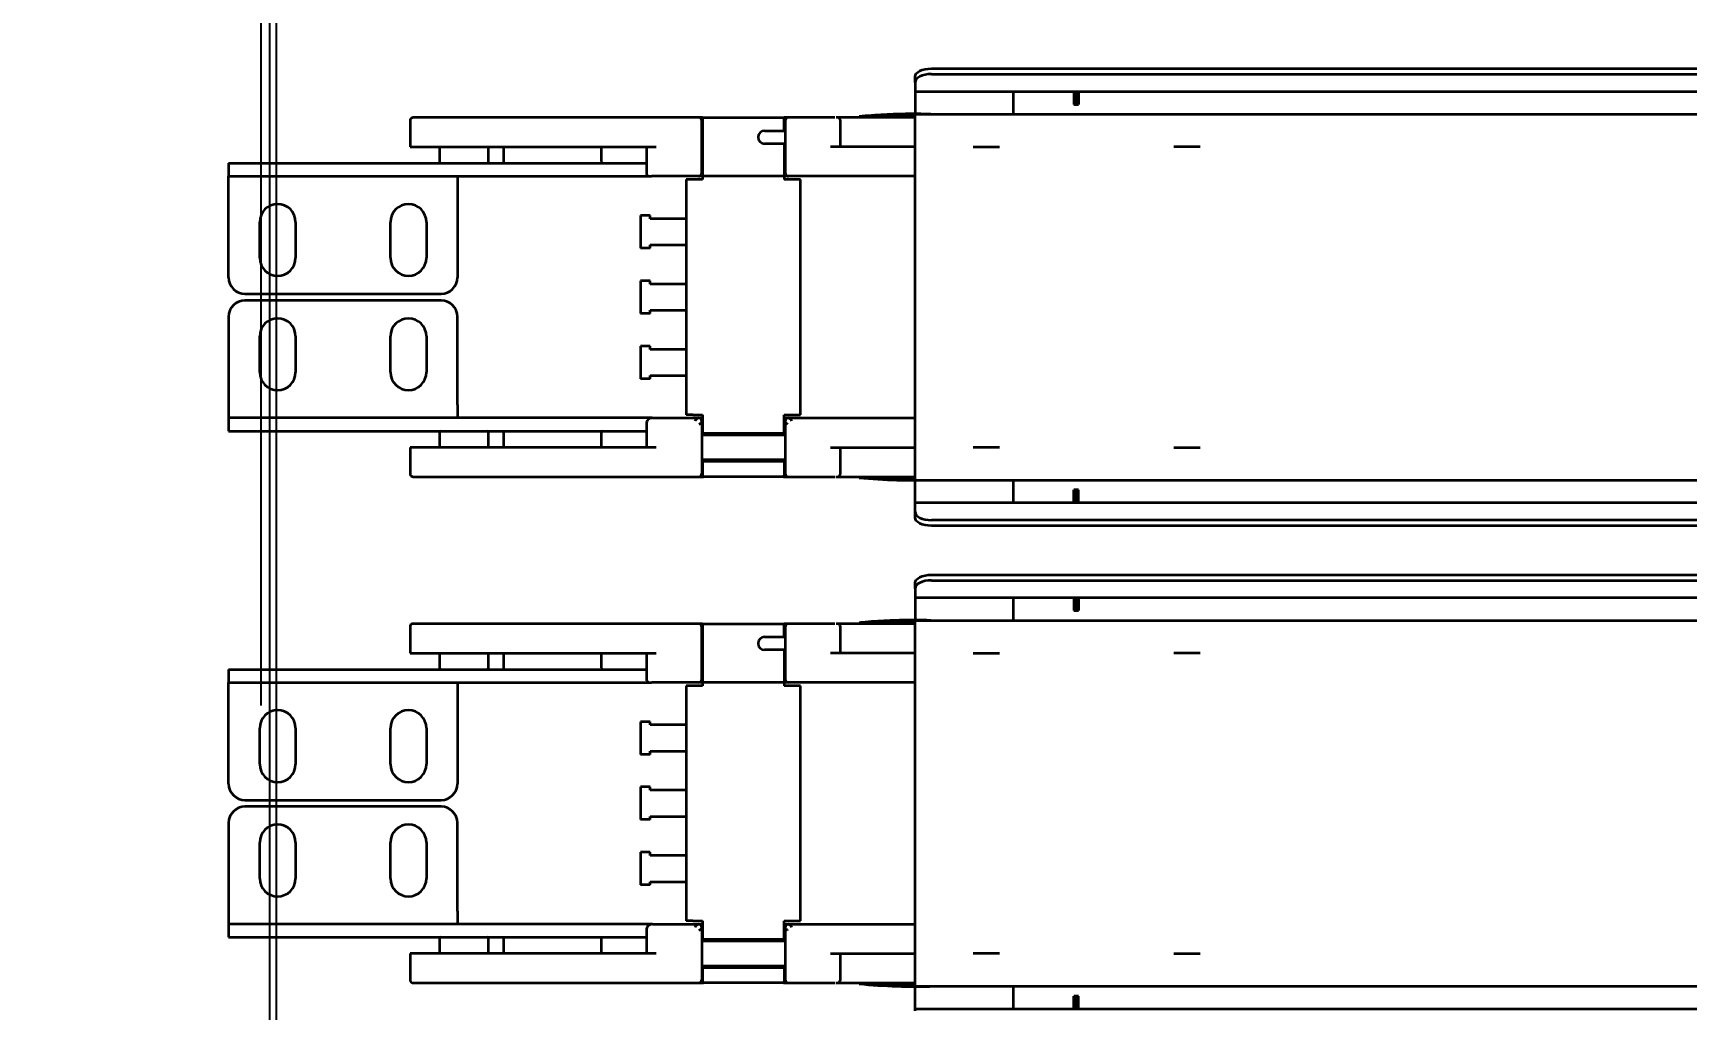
# Model space of a CAD drawing. Header units: inches. Extents: x 16559 to 58559, y 6500 to 36200.
# Drawn here: x 22575 to 23081, y 23914 to 24213 of the extents above; entities that cross this region are included whole.
import ezdxf

# ---------------------------------------------------------------- set-up
doc = ezdxf.new("R2010")
doc.units = ezdxf.units.IN
doc.header["$LTSCALE"] = 300
doc.layers.add('GUIDE', color=4, linetype='Continuous', lineweight=35)
doc.layers.add('MACCHINA', color=40, linetype='Continuous')
doc.layers.add('QUOTE', color=7, linetype='Continuous')
doc.styles.get("Standard").update_dxf_attribs({"font": 'romans.shx'})
doc.dimstyles.new('sc1a100_pollici', dxfattribs={"dimscale": 100, "dimtxt": 3, "dimasz": 3, "dimexe": 0, "dimexo": 0, "dimgap": 1, "dimtad": 1, "dimzin": 12, "dimdsep": 46, "dimtxsty": 'Standard', "dimblk": 'CLOSEDBLANK', "dimcen": 1, "dimclrd": 253, "dimclre": 253, "dimclrt": 2, "dimadec": 0, "dimazin": 3, "dimtfac": 1, "dimtmove": 0, "dimatfit": 1, "dimldrblk": 'CLOSEDBLANK', "dimfxl": 1, "dimtolj": 1, "dimtzin": 0, "dimarcsym": 0})

# ---------------------------------------------------------------- blocks, each defined once
blk = doc.blocks.new('A$C336c1bdc')
at = {"layer": 'MACCHINA'}
for p, q in [((-1097.5, 1510), (-1097.5, 980)), ((-1095.5, 1510), (-1095.5, 980))]:
    blk.add_line(p, q, dxfattribs=at)
blk = doc.blocks.new('A$Cdb7b875a')
at = {"layer": 'GUIDE'}
for p, q in [((-1895, 1318), (95, 1318)), ((-1895, 1316.27), (95, 1316.27)), ((-1900, 1313.77), (-1900, 1315.5)), ((-1900, 1313.77), (-1900, 1311.54)), ((-1900, 1311.54), (-1900, 1311)), ((-1900, 1311), (100, 1311)), ((-1900, 1311), (-1900, 1309)), ((-1869.83, 1304), (-1869.83, 1311)), ((-1851.37, 1311), (-1851.37, 1307)), ((-1850.68, 1311), (-1850.68, 1307)), ((-1850, 1311), (-1850, 1307)), ((-1900, 1309), (-1900, 1304.1)), ((-1851.37, 1307), (-1850, 1307)), ((-2054.5, 1302), (-2054.5, 1294)), ((-1968.25, 1303), (-1987.24, 1303)), ((-1965, 1303), (-1966.25, 1303)), ((-1965.25, 1286), (-1965.25, 1302)), ((-1965, 1303), (-1940, 1303)), ((-1965, 1303), (-1965, 1302.5)), ((-1965, 1302.5), (-1965, 1285.5)), ((-1938.75, 1303), (-1940, 1303)), ((-1940, 1302.5), (-1940, 1303)), ((-1940, 1298.95), (-1940, 1302.5)), ((-1939.75, 1302), (-1939.75, 1286)), ((-1925.81, 1303), (-1936.75, 1303)), ((-1922.81, 1294), (-1922.81, 1302)), ((-1917.1, 1303.29), (-1917.1, 1303)), ((-1915.8, 1303.29), (-1917.1, 1303.29)), ((-1900, 1303.29), (-1915.8, 1303.29)), ((-1900, 1192), (-1900, 1304)), ((-1900, 1304), (-87.18, 1304)), ((-1965.25, 1299), (-1965, 1299)), ((-1946, 1298.95), (-1940, 1298.95)), ((-1940, 1299), (-1939.75, 1299)), ((-2054.5, 1294), (-2021.44, 1294)), ((-2045.5, 1294), (-2045.5, 1289.5)), ((-2030.5, 1289.5), (-2030.5, 1294)), ((-2025.95, 1294), (-2025.95, 1289)), ((-2021.44, 1294), (-1987.24, 1294)), ((-1996, 1294), (-1996, 1289.5)), ((-1987.24, 1294), (-1979.19, 1294)), ((-1982.19, 1294), (-1982.19, 1286)), ((-1965, 1294), (-1965.25, 1294)), ((-1965, 1290.54), (-1965.25, 1290.54)), ((-1940, 1294.95), (-1946, 1294.95)), ((-1940, 1294.95), (-1940, 1285.5)), ((-1939.75, 1294), (-1940, 1294)), ((-1939.75, 1290.54), (-1940, 1290.54)), ((-1917.76, 1294), (-1925.81, 1294)), ((-1900, 1294), (-1917.76, 1294)), ((-1882.24, 1294), (-1874.19, 1294)), ((-1812.76, 1294), (-1820.81, 1294)), ((-2110, 1289), (-2110, 1285)), ((-2110, 1289), (-2107.07, 1289)), ((-2107.07, 1289), (-2082.93, 1289)), ((-2082.93, 1289), (-2075.86, 1289)), ((-2075.86, 1289), (-1982.19, 1289)), ((-1965.25, 1289), (-1965, 1289)), ((-1965, 1285.5), (-1965, 1285)), ((-1940, 1289), (-1939.75, 1289)), ((-1940, 1285.5), (-1940, 1285)), ((-2110, 1285), (-2107.07, 1285)), ((-2110, 1281), (-2110, 1285)), ((-2110, 1254), (-2110, 1281)), ((-2107.07, 1285), (-2082.93, 1285)), ((-2082.93, 1285), (-2075.86, 1285)), ((-2075.86, 1285), (-1980.65, 1285)), ((-2040, 1285), (-2040, 1281)), ((-2040, 1281), (-2040, 1254)), ((-1968.25, 1285), (-1979.19, 1285)), ((-1970, 1284), (-1970, 1212)), ((-1968, 1284), (-1970, 1284)), ((-1965, 1284), (-1968, 1284)), ((-1965, 1285), (-1966.25, 1285)), ((-1940, 1285), (-1965, 1285)), ((-1965, 1285), (-1965, 1284)), ((-1938.75, 1285), (-1940, 1285)), ((-1940, 1285), (-1940, 1284)), ((-1937, 1284), (-1940, 1284)), ((-1935, 1284), (-1937, 1284)), ((-1917.76, 1285), (-1936.75, 1285)), ((-1935, 1212), (-1935, 1284)), ((-2100.5, 1260), (-2100.5, 1271)), ((-2089.5, 1271), (-2089.5, 1260)), ((-2060.5, 1260), (-2060.5, 1271)), ((-2049.5, 1271), (-2049.5, 1260)), ((-1984, 1273), (-1984, 1263)), ((-1981, 1273), (-1984, 1273)), ((-1981, 1272), (-1981, 1273)), ((-1970, 1272), (-1981, 1272)), ((-1981, 1263), (-1984, 1263)), ((-1981, 1264), (-1970, 1264)), ((-1981, 1263), (-1981, 1264)), ((-1984, 1253), (-1984, 1243)), ((-1981, 1253), (-1984, 1253)), ((-1981, 1252), (-1981, 1253)), ((-1970, 1252), (-1981, 1252)), ((-2105, 1249), (-2045, 1249)), ((-2045, 1247), (-2105, 1247)), ((-2110, 1242), (-2110, 1215)), ((-2040, 1215), (-2040, 1242)), ((-1981, 1243), (-1984, 1243)), ((-1981, 1244), (-1970, 1244)), ((-1981, 1243), (-1981, 1244)), ((-2100.5, 1225), (-2100.5, 1236)), ((-2089.5, 1236), (-2089.5, 1225)), ((-2060.5, 1225), (-2060.5, 1236)), ((-2049.5, 1236), (-2049.5, 1225)), ((-1984, 1233), (-1984, 1223)), ((-1981, 1233), (-1984, 1233)), ((-1981, 1232), (-1981, 1233)), ((-1970, 1232), (-1981, 1232)), ((-1981, 1223), (-1984, 1223)), ((-1981, 1224), (-1970, 1224)), ((-1981, 1223), (-1981, 1224)), ((-2110, 1215), (-2110, 1211)), ((-2040, 1215), (-2040, 1211)), ((-2110, 1211), (-2110, 1207)), ((-2107.07, 1211), (-2110, 1211)), ((-2082.93, 1211), (-2107.07, 1211)), ((-2075.86, 1211), (-2082.93, 1211)), ((-1980.47, 1211), (-2075.86, 1211)), ((-1979.19, 1211), (-1966.25, 1211)), ((-1968, 1212), (-1970, 1212)), ((-1968, 1212), (-1965, 1212)), ((-1965.25, 1210), (-1965.25, 1202)), ((-1965, 1212), (-1965, 1206.36)), ((-1940, 1212), (-1937, 1212)), ((-1940, 1206.36), (-1940, 1212)), ((-1939.75, 1210), (-1939.75, 1202)), ((-1938.75, 1211), (-1917.76, 1211)), ((-1937, 1212), (-1935, 1212)), ((-2110, 1207), (-2107.07, 1207)), ((-2107.07, 1207), (-2082.93, 1207)), ((-2082.93, 1207), (-2075.86, 1207)), ((-2075.86, 1207), (-1982.19, 1207)), ((-2045.5, 1206.5), (-2045.5, 1202)), ((-2030.5, 1202), (-2030.5, 1206.5)), ((-2025.95, 1207), (-2025.95, 1202)), ((-1996, 1206.5), (-1996, 1202)), ((-1982.19, 1209.33), (-1982.19, 1202)), ((-1965, 1206), (-1965.25, 1206)), ((-1965, 1206.36), (-1940, 1206.36)), ((-1965, 1206.36), (-1965, 1205.85)), ((-1965, 1205.85), (-1940, 1205.85)), ((-1940, 1206.36), (-1940, 1205.85)), ((-1939.75, 1206), (-1940, 1206)), ((-2054.5, 1202), (-2054.5, 1194)), ((-2021.44, 1202), (-2054.5, 1202)), ((-1987.24, 1202), (-2021.44, 1202)), ((-1979.19, 1202), (-1987.24, 1202)), ((-1965.25, 1202), (-1965.25, 1194)), ((-1939.75, 1202), (-1939.75, 1194)), ((-1925.81, 1202), (-1917.76, 1202)), ((-1922.81, 1194), (-1922.81, 1202)), ((-1917.76, 1202), (-1900, 1202)), ((-1874.19, 1202), (-1882.24, 1202)), ((-1820.81, 1202), (-1812.76, 1202)), ((-1965.25, 1198), (-1965, 1198)), ((-1940, 1198.15), (-1965, 1198.15)), ((-1965, 1198.15), (-1965, 1197.64)), ((-1940, 1197.64), (-1965, 1197.64)), ((-1965, 1197.64), (-1965, 1193.5)), ((-1940, 1197.64), (-1940, 1198.15)), ((-1940, 1198), (-1939.75, 1198)), ((-1940, 1197.64), (-1940, 1193.5)), ((-1987.24, 1193), (-1968.25, 1193)), ((-1965, 1193.5), (-1965, 1193)), ((-1940, 1193), (-1965, 1193)), ((-1940, 1193), (-1940, 1193.5)), ((-1936.75, 1193), (-1925.81, 1193)), ((-1917.1, 1193), (-1917.1, 1192.71)), ((-1917.1, 1192.71), (-1900, 1192.71)), ((-1900, 1192), (-87.18, 1192)), ((-1900, 1187), (-1900, 1191.9)), ((-1869.83, 1185), (-1869.83, 1192)), ((-1900, 1185), (-1900, 1187)), ((100, 1185), (-1900, 1185)), ((-1900, 1184.46), (-1900, 1185)), ((-1900, 1182.23), (-1900, 1184.46)), ((-1850, 1189), (-1851.37, 1189)), ((-1851.37, 1185), (-1851.37, 1189)), ((-1850.68, 1185), (-1850.68, 1189)), ((-1850, 1185), (-1850, 1189)), ((-1900, 1180.5), (-1900, 1182.23)), ((95, 1179.73), (-1895, 1179.73)), ((95, 1178), (-1895, 1178)), ((-1900, 1158.77), (-1900, 1160.5)), ((-1900, 1158.77), (-1900, 1156.54)), ((-1895, 1163), (95, 1163)), ((-1895, 1161.27), (95, 1161.27)), ((-1900, 1156.54), (-1900, 1156)), ((-1900, 1156), (100, 1156)), ((-1900, 1156), (-1900, 1154)), ((-1900, 1154), (-1900, 1149.1)), ((-1869.83, 1149), (-1869.83, 1156)), ((-1851.37, 1156), (-1851.37, 1152)), ((-1850.68, 1156), (-1850.68, 1152)), ((-1850, 1156), (-1850, 1152)), ((-1900, 1037), (-1900, 1149)), ((-1900, 1149), (-87.18, 1149)), ((-1851.37, 1152), (-1850, 1152)), ((-2054.5, 1147), (-2054.5, 1139)), ((-1968.25, 1148), (-1987.24, 1148)), ((-1965, 1148), (-1966.25, 1148)), ((-1965.25, 1131), (-1965.25, 1147)), ((-1965.25, 1144), (-1965, 1144)), ((-1965, 1148), (-1940, 1148)), ((-1965, 1148), (-1965, 1147.5)), ((-1965, 1147.5), (-1965, 1130.5)), ((-1946, 1143.95), (-1940, 1143.95)), ((-1938.75, 1148), (-1940, 1148)), ((-1940, 1147.5), (-1940, 1148)), ((-1940, 1143.95), (-1940, 1147.5)), ((-1940, 1144), (-1939.75, 1144)), ((-1939.75, 1147), (-1939.75, 1131)), ((-1925.81, 1148), (-1936.75, 1148)), ((-1922.81, 1139), (-1922.81, 1147)), ((-1917.1, 1148.29), (-1917.1, 1148)), ((-1915.8, 1148.29), (-1917.1, 1148.29)), ((-1900, 1148.29), (-1915.8, 1148.29)), ((-2054.5, 1139), (-2021.44, 1139)), ((-2045.5, 1139), (-2045.5, 1134.5)), ((-2030.5, 1134.5), (-2030.5, 1139)), ((-2025.95, 1139), (-2025.95, 1134)), ((-2021.44, 1139), (-1987.24, 1139)), ((-1996, 1139), (-1996, 1134.5)), ((-1987.24, 1139), (-1979.19, 1139)), ((-1982.19, 1139), (-1982.19, 1131)), ((-1965, 1139), (-1965.25, 1139)), ((-1940, 1139.95), (-1946, 1139.95)), ((-1940, 1139.95), (-1940, 1130.5)), ((-1939.75, 1139), (-1940, 1139)), ((-1917.76, 1139), (-1925.81, 1139)), ((-1900, 1139), (-1917.76, 1139)), ((-1882.24, 1139), (-1874.19, 1139)), ((-1812.76, 1139), (-1820.81, 1139)), ((-2110, 1134), (-2110, 1130)), ((-2110, 1134), (-2107.07, 1134)), ((-2107.07, 1134), (-2082.93, 1134)), ((-2082.93, 1134), (-2075.86, 1134)), ((-2075.86, 1134), (-1982.19, 1134)), ((-1965, 1135.54), (-1965.25, 1135.54)), ((-1965.25, 1134), (-1965, 1134)), ((-1939.75, 1135.54), (-1940, 1135.54)), ((-1940, 1134), (-1939.75, 1134)), ((-2110, 1130), (-2107.07, 1130)), ((-2110, 1126), (-2110, 1130)), ((-2107.07, 1130), (-2082.93, 1130)), ((-2082.93, 1130), (-2075.86, 1130)), ((-2075.86, 1130), (-1980.65, 1130)), ((-2040, 1130), (-2040, 1126)), ((-1968.25, 1130), (-1979.19, 1130)), ((-1970, 1129), (-1970, 1057)), ((-1968, 1129), (-1970, 1129)), ((-1965, 1129), (-1968, 1129)), ((-1965, 1130), (-1966.25, 1130)), ((-1965, 1130.5), (-1965, 1130)), ((-1940, 1130), (-1965, 1130)), ((-1965, 1130), (-1965, 1129)), ((-1940, 1130.5), (-1940, 1130)), ((-1938.75, 1130), (-1940, 1130)), ((-1940, 1130), (-1940, 1129)), ((-1937, 1129), (-1940, 1129)), ((-1935, 1129), (-1937, 1129)), ((-1917.76, 1130), (-1936.75, 1130)), ((-1935, 1057), (-1935, 1129)), ((-2110, 1099), (-2110, 1126)), ((-2040, 1126), (-2040, 1099)), ((-2100.5, 1105), (-2100.5, 1116)), ((-2089.5, 1116), (-2089.5, 1105)), ((-2060.5, 1105), (-2060.5, 1116)), ((-2049.5, 1116), (-2049.5, 1105)), ((-1984, 1118), (-1984, 1108)), ((-1981, 1118), (-1984, 1118)), ((-1981, 1117), (-1981, 1118)), ((-1970, 1117), (-1981, 1117)), ((-1981, 1109), (-1970, 1109)), ((-1981, 1108), (-1981, 1109)), ((-1981, 1108), (-1984, 1108)), ((-2105, 1094), (-2045, 1094)), ((-1984, 1098), (-1984, 1088)), ((-1981, 1098), (-1984, 1098)), ((-1981, 1097), (-1981, 1098)), ((-1970, 1097), (-1981, 1097)), ((-2045, 1092), (-2105, 1092)), ((-1981, 1088), (-1984, 1088)), ((-1981, 1089), (-1970, 1089)), ((-1981, 1088), (-1981, 1089)), ((-2110, 1087), (-2110, 1060)), ((-2040, 1060), (-2040, 1087)), ((-2100.5, 1070), (-2100.5, 1081)), ((-2089.5, 1081), (-2089.5, 1070)), ((-2060.5, 1070), (-2060.5, 1081)), ((-2049.5, 1081), (-2049.5, 1070)), ((-1984, 1078), (-1984, 1068)), ((-1981, 1078), (-1984, 1078)), ((-1981, 1077), (-1981, 1078)), ((-1970, 1077), (-1981, 1077)), ((-1981, 1068), (-1984, 1068)), ((-1981, 1069), (-1970, 1069)), ((-1981, 1068), (-1981, 1069)), ((-2110, 1060), (-2110, 1056)), ((-2040, 1060), (-2040, 1056)), ((-2110, 1056), (-2110, 1052)), ((-2107.07, 1056), (-2110, 1056)), ((-2082.93, 1056), (-2107.07, 1056)), ((-2075.86, 1056), (-2082.93, 1056)), ((-1980.47, 1056), (-2075.86, 1056)), ((-1982.19, 1054.33), (-1982.19, 1047)), ((-1979.19, 1056), (-1966.25, 1056)), ((-1968, 1057), (-1970, 1057)), ((-1968, 1057), (-1965, 1057)), ((-1965.25, 1055), (-1965.25, 1047)), ((-1965, 1057), (-1965, 1051.36)), ((-1940, 1057), (-1937, 1057)), ((-1940, 1051.36), (-1940, 1057)), ((-1939.75, 1055), (-1939.75, 1047)), ((-1938.75, 1056), (-1917.76, 1056)), ((-1937, 1057), (-1935, 1057)), ((-2110, 1052), (-2107.07, 1052)), ((-2107.07, 1052), (-2082.93, 1052)), ((-2082.93, 1052), (-2075.86, 1052)), ((-2075.86, 1052), (-1982.19, 1052)), ((-2045.5, 1051.5), (-2045.5, 1047)), ((-2030.5, 1047), (-2030.5, 1051.5)), ((-2025.95, 1052), (-2025.95, 1047)), ((-1996, 1051.5), (-1996, 1047)), ((-1965, 1051), (-1965.25, 1051)), ((-1965, 1051.36), (-1940, 1051.36)), ((-1965, 1051.36), (-1965, 1050.85)), ((-1965, 1050.85), (-1940, 1050.85)), ((-1940, 1051.36), (-1940, 1050.85)), ((-1939.75, 1051), (-1940, 1051)), ((-2054.5, 1047), (-2054.5, 1039)), ((-2021.44, 1047), (-2054.5, 1047)), ((-1987.24, 1047), (-2021.44, 1047)), ((-1979.19, 1047), (-1987.24, 1047)), ((-1965.25, 1047), (-1965.25, 1039)), ((-1965.25, 1043), (-1965, 1043)), ((-1940, 1043.15), (-1965, 1043.15)), ((-1965, 1043.15), (-1965, 1042.64)), ((-1940, 1042.64), (-1965, 1042.64)), ((-1965, 1042.64), (-1965, 1038.5)), ((-1940, 1042.64), (-1940, 1043.15)), ((-1940, 1043), (-1939.75, 1043)), ((-1940, 1042.64), (-1940, 1038.5)), ((-1939.75, 1047), (-1939.75, 1039)), ((-1925.81, 1047), (-1917.76, 1047)), ((-1922.81, 1039), (-1922.81, 1047)), ((-1917.76, 1047), (-1900, 1047)), ((-1874.19, 1047), (-1882.24, 1047)), ((-1820.81, 1047), (-1812.76, 1047)), ((-1987.24, 1038), (-1968.25, 1038)), ((-1965, 1038.5), (-1965, 1038)), ((-1940, 1038), (-1965, 1038)), ((-1940, 1038), (-1940, 1038.5)), ((-1936.75, 1038), (-1925.81, 1038)), ((-1917.1, 1038), (-1917.1, 1037.71)), ((-1917.1, 1037.71), (-1900, 1037.71)), ((-1900, 1037), (-87.18, 1037)), ((-1900, 1032), (-1900, 1036.9)), ((-1869.83, 1030), (-1869.83, 1037)), ((-1850, 1034), (-1851.37, 1034)), ((-1851.37, 1030), (-1851.37, 1034)), ((-1850.68, 1030), (-1850.68, 1034)), ((-1850, 1030), (-1850, 1034)), ((-1900, 1030), (-1900, 1032)), ((100, 1030), (-1900, 1030)), ((-1900, 1029.46), (-1900, 1030))]:
    blk.add_line(p, q, dxfattribs=at)
at = {"layer": 'GUIDE', "flags": 128}
for points in [[(-1900, 1315.5), (-1899.9, 1315.99), (-1899.62, 1316.46), (-1899.16, 1316.89), (-1898.54, 1317.27), (-1897.78, 1317.58), (-1896.91, 1317.81), (-1895.98, 1317.95), (-1895, 1318)], [(-1895, 1316.27), (-1895.98, 1316.22), (-1896.91, 1316.08), (-1897.78, 1315.85), (-1898.54, 1315.54), (-1899.16, 1315.16), (-1899.62, 1314.72), (-1899.9, 1314.26), (-1900, 1313.77)], [(-1900, 1182.23), (-1899.9, 1181.74), (-1899.62, 1181.28), (-1899.16, 1180.84), (-1898.54, 1180.46), (-1897.78, 1180.15), (-1896.91, 1179.92), (-1895.98, 1179.78), (-1895, 1179.73)], [(-1895, 1178), (-1895.98, 1178.05), (-1896.91, 1178.19), (-1897.78, 1178.42), (-1898.54, 1178.73), (-1899.16, 1179.11), (-1899.62, 1179.54), (-1899.9, 1180.01), (-1900, 1180.5)], [(-1900, 1160.5), (-1899.9, 1160.99), (-1899.62, 1161.46), (-1899.16, 1161.89), (-1898.54, 1162.27), (-1897.78, 1162.58), (-1896.91, 1162.81), (-1895.98, 1162.95), (-1895, 1163)], [(-1895, 1161.27), (-1895.98, 1161.22), (-1896.91, 1161.08), (-1897.78, 1160.85), (-1898.54, 1160.54), (-1899.16, 1160.16), (-1899.62, 1159.72), (-1899.9, 1159.26), (-1900, 1158.77)]]:
    blk.add_lwpolyline(points, dxfattribs=at)
at = {"layer": 'GUIDE'}
for centre, radius, start, end in [((-2053.5, 1302), 1, 90, 180), ((-1966.25, 1302), 1, 0, 90), ((-1938.75, 1302), 1, 90, 180), ((-1923.81, 1302), 1, 0, 90), ((-1946, 1296.95), 2, 90, 270), ((-2045, 1289.5), 0.5, 180, 270), ((-2031, 1289.5), 0.5, 270, 0), ((-1995.5, 1289.5), 0.5, 180, 270), ((-1981.19, 1286), 1, 180, 270), ((-1966.25, 1286), 1, 270, 0), ((-1938.75, 1286), 1, 180, 270), ((-2095, 1271), 5.5, 0, 180), ((-2055, 1271), 5.5, 0, 180), ((-2095, 1260), 5.5, 180, 0), ((-2055, 1260), 5.5, 180, 0), ((-2105, 1254), 5, 180, 270), ((-2045, 1254), 5, 270, 0), ((-2105, 1242), 5, 90, 180), ((-2045, 1242), 5, 0, 90), ((-2095, 1236), 5.5, 0, 180), ((-2055, 1236), 5.5, 0, 180), ((-2095, 1225), 5.5, 180, 0), ((-2055, 1225), 5.5, 180, 0), ((-1966.25, 1210), 1, 45, 90), ((-1966.25, 1210), 1, 0, 45), ((-1938.75, 1210), 1, 135, 180), ((-1938.75, 1210), 1, 90, 135), ((-2045, 1206.5), 0.5, 90, 180), ((-2031, 1206.5), 0.5, 0, 90), ((-1995.5, 1206.5), 0.5, 90, 180), ((-2053.5, 1194), 1, 180, 270), ((-1966.25, 1194), 1, 270, 0), ((-1938.75, 1194), 1, 180, 270), ((-1923.81, 1194), 1, 270, 0), ((-1900, 1372.9), 181, 264.5789, 271.9047), ((-2053.5, 1147), 1, 90, 180), ((-1966.25, 1147), 1, 0, 90), ((-1946, 1141.95), 2, 90, 270), ((-1938.75, 1147), 1, 90, 180), ((-1923.81, 1147), 1, 0, 90), ((-2045, 1134.5), 0.5, 180, 270), ((-2031, 1134.5), 0.5, 270, 0), ((-1995.5, 1134.5), 0.5, 180, 270), ((-1981.19, 1131), 1, 180, 270), ((-1966.25, 1131), 1, 270, 0), ((-1938.75, 1131), 1, 180, 270), ((-2095, 1116), 5.5, 0, 180), ((-2055, 1116), 5.5, 0, 180), ((-2095, 1105), 5.5, 180, 0), ((-2055, 1105), 5.5, 180, 0), ((-2105, 1099), 5, 180, 270), ((-2045, 1099), 5, 270, 0), ((-2105, 1087), 5, 90, 180), ((-2045, 1087), 5, 0, 90), ((-2095, 1081), 5.5, 0, 180), ((-2055, 1081), 5.5, 0, 180), ((-2095, 1070), 5.5, 180, 0), ((-2055, 1070), 5.5, 180, 0), ((-1966.25, 1055), 1, 45, 90), ((-1966.25, 1055), 1, 0, 45), ((-1938.75, 1055), 1, 135, 180), ((-1938.75, 1055), 1, 90, 135), ((-2045, 1051.5), 0.5, 90, 180), ((-2031, 1051.5), 0.5, 0, 90), ((-1995.5, 1051.5), 0.5, 90, 180), ((-2053.5, 1039), 1, 180, 270), ((-1966.25, 1039), 1, 270, 0), ((-1938.75, 1039), 1, 180, 270), ((-1923.81, 1039), 1, 270, 0), ((-1900, 1217.9), 181, 264.5789, 271.9047)]:
    blk.add_arc(centre, radius, start, end, dxfattribs=at)
for points, knots in [([(-2021.09, 1303), (-2022.58, 1303), (-2025.59, 1303), (-2029.89, 1303), (-2034.73, 1303), (-2039.84, 1303), (-2044.21, 1303), (-2047.4, 1303), (-2049.66, 1303), (-2051.67, 1303), (-2053.19, 1303), (-2053.4, 1303), (-2053.5, 1303)], [0, 0, 0, 0, 0.0799197, 0.1613189, 0.2441023, 0.3712611, 0.4999903, 0.5858354, 0.6712189, 0.7560239, 0.8801535, 1, 1, 1, 1]), ([(-1987.24, 1303), (-1991.07, 1303), (-1998.75, 1303), (-2010.14, 1303), (-2017.44, 1303), (-2021.09, 1303)], [0, 0, 0, 0, 0.333235, 0.666758, 1, 1, 1, 1]), ([(-1966.25, 1303), (-1966.28, 1303), (-1966.32, 1303), (-1966.57, 1303), (-1966.83, 1303), (-1967.14, 1303), (-1967.61, 1303), (-1968, 1303), (-1968.25, 1303)], [0, 0, 0, 0, 0.2394429, 0.3696359, 0.4999999, 0.6301929, 0.7605571, 1, 1, 1, 1]), ([(-1936.75, 1303), (-1937, 1303), (-1937.39, 1303), (-1937.86, 1303), (-1938.17, 1303), (-1938.43, 1303), (-1938.68, 1303), (-1938.72, 1303), (-1938.75, 1303)], [0, 0, 0, 0, 0.239443, 0.369636, 0.5, 0.630193, 0.760557, 1, 1, 1, 1]), ([(-1924.52, 1303), (-1924.58, 1303), (-1924.78, 1303), (-1925.23, 1303), (-1925.62, 1303), (-1925.81, 1303)], [0, 0, 0, 0, 0.165898, 0.592125, 1, 1, 1, 1]), ([(-1916.09, 1303), (-1917.59, 1303), (-1920.37, 1303), (-1922.97, 1303), (-1924.17, 1303)], [0, 0, 0, 0, 0.536584, 1, 1, 1, 1]), ([(-1895.2, 1304), (-1896.82, 1304.05), (-1900.96, 1304.16), (-1907.62, 1303.97), (-1913.25, 1303.68), (-1916.35, 1303.34), (-1916.93, 1303.28)], [0, 0, 0, 0, 0.223614, 0.570985, 0.918445, 1, 1, 1, 1]), ([(-1900, 1303), (-1901.7, 1303), (-1907.19, 1303), (-1912.45, 1303), (-1916.09, 1303)], [0, 0, 0, 0, 0.308999, 1, 1, 1, 1]), ([(-1979.19, 1285), (-1979.38, 1285), (-1979.77, 1285), (-1980.22, 1285), (-1980.42, 1285), (-1980.48, 1285)], [0, 0, 0, 0, 0.407875, 0.834102, 1, 1, 1, 1]), ([(-1966.25, 1285), (-1966.28, 1285), (-1966.32, 1285), (-1966.57, 1285), (-1966.83, 1285), (-1967.14, 1285), (-1967.61, 1285), (-1968, 1285), (-1968.25, 1285)], [0, 0, 0, 0, 0.239443, 0.369636, 0.5, 0.630193, 0.760557, 1, 1, 1, 1]), ([(-1936.75, 1285), (-1937, 1285), (-1937.39, 1285), (-1937.86, 1285), (-1938.17, 1285), (-1938.43, 1285), (-1938.68, 1285), (-1938.72, 1285), (-1938.75, 1285)], [0, 0, 0, 0, 0.239443, 0.369636, 0.5, 0.630193, 0.760557, 1, 1, 1, 1]), ([(-1900, 1285), (-1902.09, 1285), (-1907.94, 1285), (-1913.92, 1285), (-1917.76, 1285)], [0, 0, 0, 0, 0.356352, 1, 1, 1, 1]), ([(-1980.3, 1211), (-1980.44, 1210.99), (-1980.72, 1210.97), (-1981.23, 1210.8), (-1981.73, 1210.45), (-1982.12, 1209.92), (-1982.17, 1209.52), (-1982.19, 1209.33)], [0, 0, 0, 0, 0.143781, 0.287015, 0.559439, 0.799441, 1, 1, 1, 1]), ([(-1980.3, 1211), (-1980.3, 1211), (-1980.31, 1211), (-1980.21, 1211), (-1980.04, 1211), (-1979.81, 1211), (-1979.52, 1211), (-1979.3, 1211), (-1979.19, 1211)], [0, 0, 0, 0, 0.166175, 0.335383, 0.50459, 0.670766, 0.833848, 1, 1, 1, 1]), ([(-1967.25, 1210.12), (-1967.08, 1210.37), (-1966.75, 1210.88), (-1966.42, 1210.96), (-1966.25, 1211)], [0, 0, 0, 0, 0.5, 1, 1, 1, 1]), ([(-1966.25, 1211), (-1966.23, 1211), (-1966.2, 1211), (-1966.01, 1211), (-1965.82, 1211), (-1965.58, 1211), (-1965.31, 1211), (-1965.1, 1211), (-1965, 1211)], [0, 0, 0, 0, 0.268559, 0.414551, 0.560799, 0.706791, 0.85304, 1, 1, 1, 1]), ([(-1940, 1211), (-1939.9, 1211), (-1939.69, 1211), (-1939.42, 1211), (-1939.18, 1211), (-1938.99, 1211), (-1938.8, 1211), (-1938.77, 1211), (-1938.75, 1211)], [0, 0, 0, 0, 0.14696, 0.292952, 0.439201, 0.585193, 0.731441, 1, 1, 1, 1]), ([(-1938.75, 1211), (-1938.58, 1210.96), (-1938.23, 1210.89), (-1937.91, 1210.38), (-1937.75, 1210.12)], [0, 0, 0, 0, 0.483273, 1, 1, 1, 1]), ([(-1917.76, 1211), (-1914.58, 1211), (-1908.62, 1211), (-1902.74, 1211), (-1900, 1211)], [0, 0, 0, 0, 0.533243, 1, 1, 1, 1]), ([(-2053.5, 1193), (-2053.45, 1193), (-2053.36, 1193), (-2052.62, 1193), (-2051.19, 1193), (-2048.69, 1193), (-2045.2, 1193), (-2041.49, 1193), (-2037.92, 1193), (-2033.39, 1193), (-2027.85, 1193), (-2023.32, 1193), (-2021.09, 1193)], [0, 0, 0, 0, 0.079918, 0.161319, 0.244102, 0.371261, 0.49999, 0.585835, 0.671219, 0.756024, 0.880153, 1, 1, 1, 1]), ([(-2021.09, 1193), (-2017.44, 1193), (-2010.14, 1193), (-1998.75, 1193), (-1991.07, 1193), (-1987.24, 1193)], [0, 0, 0, 0, 0.333235, 0.666758, 1, 1, 1, 1]), ([(-1968.25, 1193), (-1968, 1193), (-1967.61, 1193), (-1967.14, 1193), (-1966.83, 1193), (-1966.57, 1193), (-1966.32, 1193), (-1966.28, 1193), (-1966.25, 1193)], [0, 0, 0, 0, 0.239443, 0.369636, 0.5, 0.630193, 0.760557, 1, 1, 1, 1]), ([(-1966.25, 1193), (-1966.23, 1193), (-1966.2, 1193), (-1966.01, 1193), (-1965.82, 1193), (-1965.58, 1193), (-1965.23, 1193), (-1964.94, 1193), (-1964.75, 1193)], [0, 0, 0, 0, 0.239443, 0.369607, 0.5, 0.630164, 0.760557, 1, 1, 1, 1]), ([(-1940.25, 1193), (-1940.06, 1193), (-1939.77, 1193), (-1939.42, 1193), (-1939.18, 1193), (-1938.99, 1193), (-1938.8, 1193), (-1938.77, 1193), (-1938.75, 1193)], [0, 0, 0, 0, 0.239443, 0.369607, 0.5, 0.630164, 0.760557, 1, 1, 1, 1]), ([(-1938.75, 1193), (-1938.72, 1193), (-1938.68, 1193), (-1938.43, 1193), (-1938.17, 1193), (-1937.86, 1193), (-1937.39, 1193), (-1937, 1193), (-1936.75, 1193)], [0, 0, 0, 0, 0.239443, 0.369636, 0.5, 0.630193, 0.760557, 1, 1, 1, 1]), ([(-1925.81, 1193), (-1925.62, 1193), (-1925.23, 1193), (-1924.74, 1193), (-1924.52, 1193), (-1924.43, 1193)], [0, 0, 0, 0, 0.374816, 0.766497, 1, 1, 1, 1]), ([(-1924.08, 1193), (-1923.61, 1193), (-1921.14, 1193), (-1918.35, 1193), (-1916.09, 1193)], [0, 0, 0, 0, 0.189215, 1, 1, 1, 1]), ([(-1916.09, 1193), (-1912.45, 1193), (-1907.19, 1193), (-1901.7, 1193), (-1900, 1193)], [0, 0, 0, 0, 0.690987, 1, 1, 1, 1]), ([(-1895.2, 1149), (-1896.82, 1149.05), (-1900.96, 1149.16), (-1907.62, 1148.97), (-1913.25, 1148.68), (-1916.35, 1148.34), (-1916.93, 1148.28)], [0, 0, 0, 0, 0.223614, 0.570985, 0.918445, 1, 1, 1, 1]), ([(-2021.09, 1148), (-2022.58, 1148), (-2025.59, 1148), (-2029.89, 1148), (-2034.73, 1148), (-2039.84, 1148), (-2044.21, 1148), (-2047.4, 1148), (-2049.66, 1148), (-2051.67, 1148), (-2053.19, 1148), (-2053.4, 1148), (-2053.5, 1148)], [0, 0, 0, 0, 0.0799197, 0.1613189, 0.2441023, 0.3712611, 0.4999903, 0.5858354, 0.6712189, 0.7560239, 0.8801535, 1, 1, 1, 1]), ([(-1987.24, 1148), (-1991.07, 1148), (-1998.75, 1148), (-2010.14, 1148), (-2017.44, 1148), (-2021.09, 1148)], [0, 0, 0, 0, 0.333235, 0.666758, 1, 1, 1, 1]), ([(-1966.25, 1148), (-1966.28, 1148), (-1966.32, 1148), (-1966.57, 1148), (-1966.83, 1148), (-1967.14, 1148), (-1967.61, 1148), (-1968, 1148), (-1968.25, 1148)], [0, 0, 0, 0, 0.2394429, 0.3696359, 0.4999999, 0.6301929, 0.7605571, 1, 1, 1, 1]), ([(-1936.75, 1148), (-1937, 1148), (-1937.39, 1148), (-1937.86, 1148), (-1938.17, 1148), (-1938.43, 1148), (-1938.68, 1148), (-1938.72, 1148), (-1938.75, 1148)], [0, 0, 0, 0, 0.239443, 0.369636, 0.5, 0.630193, 0.760557, 1, 1, 1, 1]), ([(-1924.52, 1148), (-1924.58, 1148), (-1924.78, 1148), (-1925.23, 1148), (-1925.62, 1148), (-1925.81, 1148)], [0, 0, 0, 0, 0.165898, 0.592125, 1, 1, 1, 1]), ([(-1916.09, 1148), (-1917.59, 1148), (-1920.37, 1148), (-1922.97, 1148), (-1924.17, 1148)], [0, 0, 0, 0, 0.536584, 1, 1, 1, 1]), ([(-1900, 1148), (-1901.7, 1148), (-1907.19, 1148), (-1912.45, 1148), (-1916.09, 1148)], [0, 0, 0, 0, 0.308999, 1, 1, 1, 1]), ([(-1979.19, 1130), (-1979.38, 1130), (-1979.77, 1130), (-1980.22, 1130), (-1980.42, 1130), (-1980.48, 1130)], [0, 0, 0, 0, 0.407875, 0.834102, 1, 1, 1, 1]), ([(-1966.25, 1130), (-1966.28, 1130), (-1966.32, 1130), (-1966.57, 1130), (-1966.83, 1130), (-1967.14, 1130), (-1967.61, 1130), (-1968, 1130), (-1968.25, 1130)], [0, 0, 0, 0, 0.239443, 0.369636, 0.5, 0.630193, 0.760557, 1, 1, 1, 1]), ([(-1936.75, 1130), (-1937, 1130), (-1937.39, 1130), (-1937.86, 1130), (-1938.17, 1130), (-1938.43, 1130), (-1938.68, 1130), (-1938.72, 1130), (-1938.75, 1130)], [0, 0, 0, 0, 0.239443, 0.369636, 0.5, 0.630193, 0.760557, 1, 1, 1, 1]), ([(-1900, 1130), (-1902.09, 1130), (-1907.94, 1130), (-1913.92, 1130), (-1917.76, 1130)], [0, 0, 0, 0, 0.356352, 1, 1, 1, 1]), ([(-1980.3, 1056), (-1980.44, 1055.99), (-1980.72, 1055.97), (-1981.23, 1055.8), (-1981.73, 1055.45), (-1982.12, 1054.92), (-1982.17, 1054.52), (-1982.19, 1054.33)], [0, 0, 0, 0, 0.143781, 0.287015, 0.559439, 0.799441, 1, 1, 1, 1]), ([(-1980.3, 1056), (-1980.3, 1056), (-1980.31, 1056), (-1980.21, 1056), (-1980.04, 1056), (-1979.81, 1056), (-1979.52, 1056), (-1979.3, 1056), (-1979.19, 1056)], [0, 0, 0, 0, 0.166175, 0.335383, 0.50459, 0.670766, 0.833848, 1, 1, 1, 1]), ([(-1967.25, 1055.12), (-1967.08, 1055.37), (-1966.75, 1055.88), (-1966.42, 1055.96), (-1966.25, 1056)], [0, 0, 0, 0, 0.5, 1, 1, 1, 1]), ([(-1966.25, 1056), (-1966.23, 1056), (-1966.2, 1056), (-1966.01, 1056), (-1965.82, 1056), (-1965.58, 1056), (-1965.31, 1056), (-1965.1, 1056), (-1965, 1056)], [0, 0, 0, 0, 0.268559, 0.414551, 0.560799, 0.706791, 0.85304, 1, 1, 1, 1]), ([(-1940, 1056), (-1939.9, 1056), (-1939.69, 1056), (-1939.42, 1056), (-1939.18, 1056), (-1938.99, 1056), (-1938.8, 1056), (-1938.77, 1056), (-1938.75, 1056)], [0, 0, 0, 0, 0.14696, 0.292952, 0.439201, 0.585193, 0.731441, 1, 1, 1, 1]), ([(-1938.75, 1056), (-1938.58, 1055.96), (-1938.23, 1055.89), (-1937.91, 1055.38), (-1937.75, 1055.12)], [0, 0, 0, 0, 0.483273, 1, 1, 1, 1]), ([(-1917.76, 1056), (-1914.58, 1056), (-1908.62, 1056), (-1902.74, 1056), (-1900, 1056)], [0, 0, 0, 0, 0.533243, 1, 1, 1, 1]), ([(-2053.5, 1038), (-2053.45, 1038), (-2053.36, 1038), (-2052.62, 1038), (-2051.19, 1038), (-2048.69, 1038), (-2045.2, 1038), (-2041.49, 1038), (-2037.92, 1038), (-2033.39, 1038), (-2027.85, 1038), (-2023.32, 1038), (-2021.09, 1038)], [0, 0, 0, 0, 0.079918, 0.161319, 0.244102, 0.371261, 0.49999, 0.585835, 0.671219, 0.756024, 0.880153, 1, 1, 1, 1]), ([(-2021.09, 1038), (-2017.44, 1038), (-2010.14, 1038), (-1998.75, 1038), (-1991.07, 1038), (-1987.24, 1038)], [0, 0, 0, 0, 0.333235, 0.666758, 1, 1, 1, 1]), ([(-1968.25, 1038), (-1968, 1038), (-1967.61, 1038), (-1967.14, 1038), (-1966.83, 1038), (-1966.57, 1038), (-1966.32, 1038), (-1966.28, 1038), (-1966.25, 1038)], [0, 0, 0, 0, 0.239443, 0.369636, 0.5, 0.630193, 0.760557, 1, 1, 1, 1]), ([(-1966.25, 1038), (-1966.23, 1038), (-1966.2, 1038), (-1966.01, 1038), (-1965.82, 1038), (-1965.58, 1038), (-1965.23, 1038), (-1964.94, 1038), (-1964.75, 1038)], [0, 0, 0, 0, 0.239443, 0.369607, 0.5, 0.630164, 0.760557, 1, 1, 1, 1]), ([(-1940.25, 1038), (-1940.06, 1038), (-1939.77, 1038), (-1939.42, 1038), (-1939.18, 1038), (-1938.99, 1038), (-1938.8, 1038), (-1938.77, 1038), (-1938.75, 1038)], [0, 0, 0, 0, 0.239443, 0.369607, 0.5, 0.630164, 0.760557, 1, 1, 1, 1]), ([(-1938.75, 1038), (-1938.72, 1038), (-1938.68, 1038), (-1938.43, 1038), (-1938.17, 1038), (-1937.86, 1038), (-1937.39, 1038), (-1937, 1038), (-1936.75, 1038)], [0, 0, 0, 0, 0.239443, 0.369636, 0.5, 0.630193, 0.760557, 1, 1, 1, 1]), ([(-1925.81, 1038), (-1925.62, 1038), (-1925.23, 1038), (-1924.74, 1038), (-1924.52, 1038), (-1924.43, 1038)], [0, 0, 0, 0, 0.374816, 0.766497, 1, 1, 1, 1]), ([(-1924.08, 1038), (-1923.61, 1038), (-1921.14, 1038), (-1918.35, 1038), (-1916.09, 1038)], [0, 0, 0, 0, 0.189214, 1, 1, 1, 1]), ([(-1916.09, 1038), (-1912.45, 1038), (-1907.19, 1038), (-1901.7, 1038), (-1900, 1038)], [0, 0, 0, 0, 0.690987, 1, 1, 1, 1])]:
    blk.add_open_spline(points, degree=3, knots=knots, dxfattribs=at)
for points in [[(-1965.25, 1210), (-1965.29, 1209.83), (-1965.37, 1209.5), (-1965.88, 1209.17), (-1966.13, 1209)], [(-1938.87, 1209), (-1939.12, 1209.17), (-1939.63, 1209.5), (-1939.71, 1209.83), (-1939.75, 1210)], [(-1965.25, 1055), (-1965.29, 1054.83), (-1965.37, 1054.5), (-1965.88, 1054.17), (-1966.13, 1054)], [(-1938.87, 1054), (-1939.12, 1054.17), (-1939.63, 1054.5), (-1939.71, 1054.83), (-1939.75, 1055)]]:
    blk.add_open_spline(points, degree=3, dxfattribs=at)
blk = doc.blocks.new('_ClosedBlank')
at = {"color": 0, "linetype": 'ByBlock', "lineweight": -2}
for p, q in [((-1, 0.1667), (0, 0)), ((-1, 0.1667), (-1, -0.1667)), ((0, 0), (-1, -0.1667))]:
    blk.add_line(p, q, dxfattribs=at)
blk = doc.blocks.new('*D26')
at = {"layer": 'Defpoints', "color": 0, "transparency": 16777216}
for p in [(23744.56, 28524.18), (23744.56, 24746.84), (22644.56, 24007.21)]:
    blk.add_point(p, dxfattribs=at)
at = {"layer": 'QUOTE', "color": 253, "lineweight": -2, "transparency": 16777216}
for p, q in [((22344.56, 28524.18), (18815.99, 28524.18)), ((22644.56, 24007.21), (22644.56, 28524.18)), ((23744.56, 28524.18), (22644.56, 28524.18)), ((23744.56, 24746.84), (23744.56, 28524.18)), ((24044.56, 28524.18), (24344.56, 28524.18))]:
    blk.add_line(p, q, dxfattribs=at)
at = {"layer": 'QUOTE', "color": 253, "lineweight": -2, "transparency": 16777216, "xscale": 300, "yscale": 300, "zscale": 300}
blk.add_blockref('_ClosedBlank', (22644.56, 28524.18), dxfattribs=at)
at = {"layer": 'QUOTE', "color": 253, "lineweight": -2, "transparency": 16777216, "xscale": 300, "yscale": 300, "zscale": 300, "rotation": 180}
blk.add_blockref('_ClosedBlank', (23744.56, 28524.18), dxfattribs=at)
at = {"layer": 'QUOTE', "color": 2, "transparency": 16777216, "char_height": 300, "attachment_point": 5}
for s, insert in [('\\A1;1100', (20430.28, 28774.18)), ('\\A1;[3\'-7 5/16"]', (20430.28, 28195.61))]:
    blk.add_mtext(s, dxfattribs=dict(at, insert=insert))
blk = doc.blocks.new('*D34')
at = {"layer": 'Defpoints', "color": 0, "transparency": 16777216}
for p in [(22644.56, 27347.48), (22644.56, 24007.21), (24844.56, 24003.21)]:
    blk.add_point(p, dxfattribs=at)
at = {"layer": 'QUOTE', "color": 253, "lineweight": -2, "transparency": 16777216}
for p, q in [((22344.56, 27347.48), (19101.71, 27347.48)), ((22644.56, 24007.21), (22644.56, 27347.48)), ((24844.56, 27347.48), (22644.56, 27347.48)), ((24844.56, 24003.21), (24844.56, 27347.48)), ((25144.56, 27347.48), (25444.56, 27347.48))]:
    blk.add_line(p, q, dxfattribs=at)
at = {"layer": 'QUOTE', "color": 253, "lineweight": -2, "transparency": 16777216, "xscale": 300, "yscale": 300, "zscale": 300}
blk.add_blockref('_ClosedBlank', (22644.56, 27347.48), dxfattribs=at)
at = {"layer": 'QUOTE', "color": 253, "lineweight": -2, "transparency": 16777216, "xscale": 300, "yscale": 300, "zscale": 300, "rotation": 180}
blk.add_blockref('_ClosedBlank', (24844.56, 27347.48), dxfattribs=at)
at = {"layer": 'QUOTE', "color": 2, "transparency": 16777216, "char_height": 300, "attachment_point": 5}
for s, insert in [('\\A1;2200', (20573.13, 27597.48)), ('\\A1;[7\'-2 5/8"]', (20573.13, 27018.91))]:
    blk.add_mtext(s, dxfattribs=dict(at, insert=insert))

msp = doc.modelspace()

# ---------------------------------------------------------------- block references
at = {"layer": 'GUIDE'}
msp.add_blockref('A$Cdb7b875a', (24744.563, 22884.213), dxfattribs=at)
at = {"layer": 'MACCHINA'}
msp.add_blockref('A$C336c1bdc', (23744.563, 22884.213), dxfattribs=at)

# ---------------------------------------------------------------- dimensions: what is measured, and where the dimension line sits
at = {"layer": 'QUOTE'}
dim = msp.add_linear_dim(base=(23744.563, 28524.18), p1=(22644.563, 24007.213), p2=(23744.563, 24746.836), dimstyle='sc1a100_pollici', override={"dimpost": '\\X'}, dxfattribs=at)
dim.commit()
dim.dimension.update_dxf_attribs({"geometry": '*D26', "text_midpoint": (20430.278, 28524.18), "dimtype": 160})
dim = msp.add_linear_dim(base=(22644.563, 27347.482), p1=(24844.563, 24003.213), p2=(22644.563, 24007.213), dimstyle='sc1a100_pollici', override={"dimpost": '\\X'}, dxfattribs=at)
dim.commit()
dim.dimension.update_dxf_attribs({"geometry": '*D34', "text_midpoint": (20573.135, 27347.482)})

doc.saveas('drawing.dxf')
